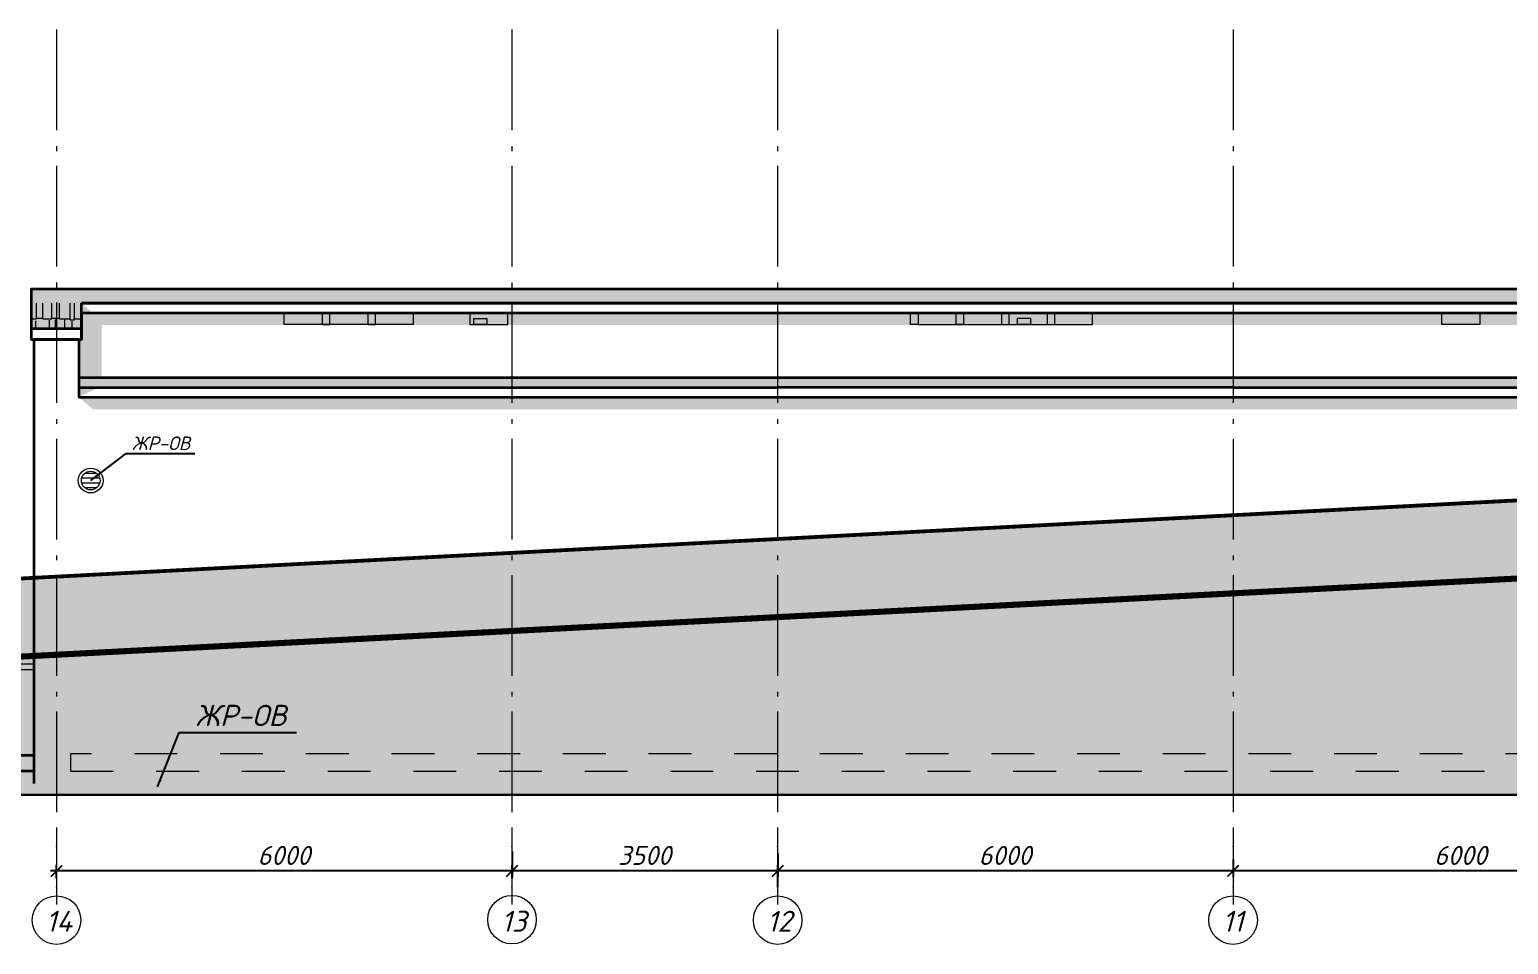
# Model space of a CAD drawing. Header units: millimetres. Extents: x -6419137 to 687965, y -598396 to 179722.
# Drawn here: x 359547 to 379030, y 111655 to 123709 of the extents above; entities that cross this region are included whole.
import ezdxf

# ---------------------------------------------------------------- set-up
doc = ezdxf.new("R2010")
doc.units = ezdxf.units.MM
doc.header["$MEASUREMENT"] = 0
doc.linetypes.add('Double Dashed', pattern=[1797.222233, 1325, -211.666656, 63.333344, -197.222233])
doc.linetypes.add('Штриховая', pattern=[5644.444466, 2822.222233, -2822.222233])
for name, color, linetype, lineweight in [('Вентиляция', 20, 'Continuous', 5), ('оси_Ном._пера__96', 7, 'Continuous', 5), ('оси_Ном._пера__97', 7, 'Continuous', 20), ('размеры_Ном._пера__96', 7, 'Continuous', 5), ('текст_Ном._пера__1', 7, 'Continuous', 25), ('чертеж_Ном._пера__91', 250, 'Continuous', 5), ('чертеж_Ном._пера__95', 251, 'Continuous', 13), ('чертеж_Ном._пера__96', 7, 'Continuous', 13), ('чертеж_Ном._пера__98', 7, 'Continuous', 35), ('Штрих', 16, 'Continuous', 0), ('Штриховка', 7, 'Continuous', 5)]:
    doc.layers.add(name, color=color, linetype=linetype, lineweight=lineweight)
doc.layers.add('размеры', color=7, linetype='Continuous')
doc.layers.add('стены наруж', color=7, linetype='Continuous')
doc.styles.get("Standard").update_dxf_attribs({"font": 'isocpeui.ttf'})
doc.dimstyles.get("Standard").update_dxf_attribs({"dimtxt": 150, "dimasz": 100, "dimexe": 100, "dimexo": 100, "dimgap": 80, "dimtad": 1, "dimtoh": 1, "dimdec": 0, "dimzin": 0, "dimdsep": 46, "dimtxsty": 'Standard', "dimblk": 'ARCHTICK', "dimblk2": 'ARCHTICK', "dimcen": 0.09, "dimdle": 100, "dimadec": 0, "dimazin": 0, "dimtfac": 1, "dimtdec": 0, "dimtofl": 0, "dimtmove": 0, "dimatfit": 3, "dimfxl": 1, "dimtolj": 1, "dimtzin": 0, "dimarcsym": 0})
doc.dimstyles.new('STEP', dxfattribs={"dimtxt": 200, "dimasz": 150, "dimexe": 80, "dimexo": 80, "dimgap": 80, "dimtad": 1, "dimdec": 0, "dimzin": 0, "dimdsep": 46, "dimtxsty": 'Standard', "dimblk": 'ARCHTICK', "dimcen": 150, "dimdle": 80, "dimadec": 0, "dimazin": 0, "dimtfac": 1, "dimtdec": 0, "dimtofl": 0, "dimtmove": 1, "dimatfit": 3, "dimfxl": 1, "dimtolj": 1, "dimtzin": 0, "dimarcsym": 0})

# ---------------------------------------------------------------- blocks, each defined once
blk = doc.blocks.new('_ArchTick')
at = {"color": 0, "linetype": 'ByBlock', "const_width": 0.15}
blk.add_lwpolyline([(-0.5, -0.5), (0.5, 0.5)], dxfattribs=at)
blk = doc.blocks.new('*D57')
at = {"layer": 'Defpoints', "color": 0, "transparency": 16777216}
for p in [(381403, 113009), (375403, 112859), (375403, 112623)]:
    blk.add_point(p, dxfattribs=at)
at = {"layer": 'размеры_Ном._пера__96', "color": 0, "lineweight": -2, "transparency": 16777216}
for p, q in [((381403, 112929), (381403, 112543)), ((381483, 112623), (375323, 112623)), ((375403, 112779), (375403, 112543))]:
    blk.add_line(p, q, dxfattribs=at)
at = {"layer": 'размеры_Ном._пера__96', "color": 0, "lineweight": -2, "transparency": 16777216, "xscale": 150, "yscale": 150, "zscale": 150, "rotation": 180}
blk.add_blockref('_ArchTick', (375403, 112623), dxfattribs=at)
at = {"layer": 'размеры_Ном._пера__96', "color": 0, "lineweight": -2, "transparency": 16777216, "xscale": 150, "yscale": 150, "zscale": 150}
blk.add_blockref('_ArchTick', (381403, 112623), dxfattribs=at)
at = {"layer": 'размеры_Ном._пера__96', "color": 0, "transparency": 16777216, "insert": (378398, 112828), "char_height": 250, "attachment_point": 5}
blk.add_mtext('\\A1;6000', dxfattribs=at)
blk = doc.blocks.new('*D58')
at = {"layer": 'Defpoints', "color": 0, "transparency": 16777216}
for p in [(369403, 112623), (375403, 112623), (369403, 112336)]:
    blk.add_point(p, dxfattribs=at)
at = {"layer": 'размеры_Ном._пера__96', "color": 0, "lineweight": -2, "transparency": 16777216}
for p, q in [((375483, 112623), (369323, 112623)), ((369403, 112416), (369403, 112703))]:
    blk.add_line(p, q, dxfattribs=at)
at = {"layer": 'размеры_Ном._пера__96', "color": 0, "lineweight": -2, "transparency": 16777216, "xscale": 150, "yscale": 150, "zscale": 150, "rotation": 180}
blk.add_blockref('_ArchTick', (369403, 112623), dxfattribs=at)
at = {"layer": 'размеры_Ном._пера__96', "color": 0, "lineweight": -2, "transparency": 16777216, "xscale": 150, "yscale": 150, "zscale": 150}
blk.add_blockref('_ArchTick', (375403, 112623), dxfattribs=at)
at = {"layer": 'размеры_Ном._пера__96', "color": 0, "transparency": 16777216, "insert": (372398, 112828), "char_height": 250, "attachment_point": 5}
blk.add_mtext('\\A1;6000', dxfattribs=at)
blk = doc.blocks.new('*D59')
at = {"layer": 'Defpoints', "color": 0, "transparency": 16777216}
for p in [(365903, 112959), (369403, 112933), (365903, 112623)]:
    blk.add_point(p, dxfattribs=at)
at = {"layer": 'размеры_Ном._пера__96', "color": 0, "lineweight": -2, "transparency": 16777216}
for p, q in [((365903, 112879), (365903, 112543)), ((369403, 112853), (369403, 112543)), ((369483, 112623), (365823, 112623))]:
    blk.add_line(p, q, dxfattribs=at)
at = {"layer": 'размеры_Ном._пера__96', "color": 0, "lineweight": -2, "transparency": 16777216, "xscale": 150, "yscale": 150, "zscale": 150, "rotation": 180}
blk.add_blockref('_ArchTick', (365903, 112623), dxfattribs=at)
at = {"layer": 'размеры_Ном._пера__96', "color": 0, "lineweight": -2, "transparency": 16777216, "xscale": 150, "yscale": 150, "zscale": 150}
blk.add_blockref('_ArchTick', (369403, 112623), dxfattribs=at)
at = {"layer": 'размеры_Ном._пера__96', "color": 0, "transparency": 16777216, "insert": (367648, 112828), "char_height": 250, "attachment_point": 5}
blk.add_mtext('\\A1;3500', dxfattribs=at)
blk = doc.blocks.new('*D60')
at = {"layer": 'Defpoints', "color": 0, "transparency": 16777216}
for p in [(359903, 112623), (359903, 112450), (365903, 112450)]:
    blk.add_point(p, dxfattribs=at)
at = {"layer": 'размеры_Ном._пера__96', "color": 0, "lineweight": -2, "transparency": 16777216}
for p, q in [((365983, 112623), (359823, 112623)), ((359903, 112530), (359903, 112703)), ((365903, 112530), (365903, 112703))]:
    blk.add_line(p, q, dxfattribs=at)
at = {"layer": 'размеры_Ном._пера__96', "color": 0, "lineweight": -2, "transparency": 16777216, "xscale": 150, "yscale": 150, "zscale": 150, "rotation": 180}
blk.add_blockref('_ArchTick', (359903, 112623), dxfattribs=at)
at = {"layer": 'размеры_Ном._пера__96', "color": 0, "lineweight": -2, "transparency": 16777216, "xscale": 150, "yscale": 150, "zscale": 150}
blk.add_blockref('_ArchTick', (365903, 112623), dxfattribs=at)
at = {"layer": 'размеры_Ном._пера__96', "color": 0, "transparency": 16777216, "insert": (362898, 112828), "char_height": 250, "attachment_point": 5}
blk.add_mtext('\\A1;6000', dxfattribs=at)
blk = doc.blocks.new('*D95')
at = {"layer": 'Defpoints', "color": 0, "transparency": 16777216}
for p in [(381403, 113009), (375403, 112859), (375403, 112623)]:
    blk.add_point(p, dxfattribs=at)
at = {"layer": 'размеры_Ном._пера__96', "color": 0, "lineweight": -2, "transparency": 16777216}
for p, q in [((381403, 112929), (381403, 112543)), ((381483, 112623), (375323, 112623)), ((375403, 112779), (375403, 112543))]:
    blk.add_line(p, q, dxfattribs=at)
at = {"layer": 'размеры_Ном._пера__96', "color": 0, "lineweight": -2, "transparency": 16777216, "xscale": 150, "yscale": 150, "zscale": 150, "rotation": 180}
blk.add_blockref('_ArchTick', (375403, 112623), dxfattribs=at)
at = {"layer": 'размеры_Ном._пера__96', "color": 0, "lineweight": -2, "transparency": 16777216, "xscale": 150, "yscale": 150, "zscale": 150}
blk.add_blockref('_ArchTick', (381403, 112623), dxfattribs=at)
at = {"layer": 'размеры_Ном._пера__96', "color": 0, "transparency": 16777216, "insert": (378398, 112828), "char_height": 250, "attachment_point": 5}
blk.add_mtext('\\A1;6000', dxfattribs=at)
blk = doc.blocks.new('*D96')
at = {"layer": 'Defpoints', "color": 0, "transparency": 16777216}
for p in [(369403, 112623), (375403, 112623), (369403, 112336)]:
    blk.add_point(p, dxfattribs=at)
at = {"layer": 'размеры_Ном._пера__96', "color": 0, "lineweight": -2, "transparency": 16777216}
for p, q in [((375483, 112623), (369323, 112623)), ((369403, 112416), (369403, 112703))]:
    blk.add_line(p, q, dxfattribs=at)
at = {"layer": 'размеры_Ном._пера__96', "color": 0, "lineweight": -2, "transparency": 16777216, "xscale": 150, "yscale": 150, "zscale": 150, "rotation": 180}
blk.add_blockref('_ArchTick', (369403, 112623), dxfattribs=at)
at = {"layer": 'размеры_Ном._пера__96', "color": 0, "lineweight": -2, "transparency": 16777216, "xscale": 150, "yscale": 150, "zscale": 150}
blk.add_blockref('_ArchTick', (375403, 112623), dxfattribs=at)
at = {"layer": 'размеры_Ном._пера__96', "color": 0, "transparency": 16777216, "insert": (372398, 112828), "char_height": 250, "attachment_point": 5}
blk.add_mtext('\\A1;6000', dxfattribs=at)
blk = doc.blocks.new('*D97')
at = {"layer": 'Defpoints', "color": 0, "transparency": 16777216}
for p in [(365903, 112959), (369403, 112933), (365903, 112623)]:
    blk.add_point(p, dxfattribs=at)
at = {"layer": 'размеры_Ном._пера__96', "color": 0, "lineweight": -2, "transparency": 16777216}
for p, q in [((365903, 112879), (365903, 112543)), ((369403, 112853), (369403, 112543)), ((369483, 112623), (365823, 112623))]:
    blk.add_line(p, q, dxfattribs=at)
at = {"layer": 'размеры_Ном._пера__96', "color": 0, "lineweight": -2, "transparency": 16777216, "xscale": 150, "yscale": 150, "zscale": 150, "rotation": 180}
blk.add_blockref('_ArchTick', (365903, 112623), dxfattribs=at)
at = {"layer": 'размеры_Ном._пера__96', "color": 0, "lineweight": -2, "transparency": 16777216, "xscale": 150, "yscale": 150, "zscale": 150}
blk.add_blockref('_ArchTick', (369403, 112623), dxfattribs=at)
at = {"layer": 'размеры_Ном._пера__96', "color": 0, "transparency": 16777216, "insert": (367648, 112828), "char_height": 250, "attachment_point": 5}
blk.add_mtext('\\A1;3500', dxfattribs=at)
blk = doc.blocks.new('*D98')
at = {"layer": 'Defpoints', "color": 0, "transparency": 16777216}
for p in [(359903, 112623), (359903, 112450), (365903, 112450)]:
    blk.add_point(p, dxfattribs=at)
at = {"layer": 'размеры_Ном._пера__96', "color": 0, "lineweight": -2, "transparency": 16777216}
for p, q in [((365983, 112623), (359823, 112623)), ((359903, 112530), (359903, 112703)), ((365903, 112530), (365903, 112703))]:
    blk.add_line(p, q, dxfattribs=at)
at = {"layer": 'размеры_Ном._пера__96', "color": 0, "lineweight": -2, "transparency": 16777216, "xscale": 150, "yscale": 150, "zscale": 150, "rotation": 180}
blk.add_blockref('_ArchTick', (359903, 112623), dxfattribs=at)
at = {"layer": 'размеры_Ном._пера__96', "color": 0, "lineweight": -2, "transparency": 16777216, "xscale": 150, "yscale": 150, "zscale": 150}
blk.add_blockref('_ArchTick', (365903, 112623), dxfattribs=at)
at = {"layer": 'размеры_Ном._пера__96', "color": 0, "transparency": 16777216, "insert": (362898, 112828), "char_height": 250, "attachment_point": 5}
blk.add_mtext('\\A1;6000', dxfattribs=at)

msp = doc.modelspace()

# ---------------------------------------------------------------- hatches: boundary and pattern name
at = {"layer": 'Вентиляция', "linetype": 'Continuous', "true_color": 0x610000}
h = msp.add_hatch(dxfattribs=at)
h.set_pattern_fill('ANSI31', color=18, scale=500, angle=315)
h.set_pattern_definition([(0, (70711.55, -34949.1), (2e-14, 62.5), [])])
edge = h.paths.add_edge_path()
edge.add_arc((360352.6, 117767), 123.1, 0, 360)
at = {"layer": 'размеры', "true_color": 0x7d6554}
h = msp.add_hatch(dxfattribs=at)
h.set_pattern_fill('GRAVEL', color=37, scale=1500, angle=12)
h.set_pattern_definition([(240.012788, (744.53, -11113.45), (-8930.963383, -15699.9329), [201.804, -19978.632]), (196.96974, (643.67, -11288.245), (17294.789277, 5209.631836), [346.302, -34283.887]), (144.510447, (312.445, -11389.32), (18102.75691, -13020.76005), [244.182, -24174.049]), (279.273689, (-181.804, -11877.75), (-4770.129323, 29656.295558), [315.357, -31220.337]), (304.833654, (-130.984, -12188.99), (-11078.51744, 16047.319132), [309.2325, -30614.0597]), (9.273689, (45.65, -12442.81), (-29656.295558, -4770.129323), [315.357, -31220.337]), (49.69424, (356.883, -12391.99), (-15955.202852, -18726.491982), [417.0435, -41287.273]), (84.255328, (626.655, -12073.95), (3409.464011, 34461.943578), [393.732, -38979.4822]), (133.429566, (666.065, -11682.2), (-15792.04918, 16578.937924), [316.425, -31326.1097]), (187.236358, (448.53, -11452.4), (16451.30295, 1963.321497), [361.248, -17701.144]), (234.397438, (90.164, -11497.907), (-14176.1139147, -19881.845847), [467.172, -46250.0625]), (150.814075, (1273.86, -11583.68), (-12141.755025, 6620.255653), [159.4515, -15785.767]), (183.469234, (1134.655, -11505.92), (19697.613287, 1119.835169), [303.3555, -30032.267]), (237, (831.9, -11524.3), (311.8675, -1467.2214), [212.1315, -1909.189]), (215.19859, (691.73, -11370.04), (6712.37193, 4493.78048), [114.237, -11309.4227]), (303.80141, (598.38, -11435.9), (-2402.82401, 4089.79667), [161.5545, -7916.1927]), (42.963757, (688.25, -11570.14), (3777.92913, 3870.04541), [262.3935, -8484.0343]), (173.56505, (880.27, -11391.3), (3246.31034, -843.48633), [189.7365, -4553.68]), (28.38954, (-252.61, -11616.77), (13736.611402, 7520.339566), [265.8, -26314.2677]), (82.346176, (-18.78, -11490.39), (-2438.342706, -17386.905557), [222.9915, -22076.1116]), (305.19859, (817.9, -11097.86), (-4493.78048, 6712.37193), [228.4725, -11195.187]), (355.61046, (949.59, -11284.56), (-15607.81662, 1282.988841), [265.8, -26314.2677]), (351.443955, (-59.25, -12526.45), (-7959.84208, 1375.10512), [256.32, -12559.6856]), (306.77514, (194.21, -12564.58), (-10766.649904, 14580.09773), [214.767, -21261.9646]), (78.80141, (1144.43, -12561.96), (1375.10512, 7959.84208), [228.4725, -11195.187]), (29.354025, (1188.805, -12337.84), (-17826.40807, -9923.163575), [251.4465, -24893.1354]), (81.443955, (425.5, -12714.78), (-1375.10512, -7959.84208), [128.16, -12687.8456]), (113.30993, (1056.4, -12580.68), (-2714.69155, 5557.01807), [76.485, -7572.0443]), (177.96376, (1026.13, -12510.43), (4713.53174, -531.6188), [309.2325, -5875.426]), (198.009006, (717.1, -12499.45), (14360.346475, 4585.896763), [286.575, -28370.8848]), (315.69007, (716.3, -11702.2), (-2090.95647, 2622.57527), [216.333, -5191.994]), (5.157227, (871.12, -11853.3), (25566.498891, 2367.305314), [377.691, -37391.344]), (72.945396, (1247.28, -11819.35), (-3685.81285, -11518.019953), [154.434, -15289.011]), (102, (1292.6, -11671.7), (-1779.089, 1155.354), [90, -1410]), (132.256437, (678.4, -12461.67), (8051.958358, -9023.079663), [208.386, -20630.28]), (60.012788, (538.27, -12307.43), (8930.963383, 15699.9329), [403.608, -19776.828]), (12, (740, -11957.9), (1155.354, 1779.089), [390, -1110]), (337.304846, (1121.47, -11876.765), (16855.286765, -7151.874445), [237.171, -23479.9115]), (266.054604, (1340.28, -11968.27), (-219.75126, -6180.75314), [218.403, -10701.762]), (219.645975, (1325.25, -12186.16), (-24758.531259, -20597.697199), [355.5975, -35204.2113]), (187.426079, (1051.44, -12413.045), (-19385.7457505, -2587.05657), [376.1985, -37243.61])])
h.paths.add_polyline_path([(348205.5, 115214.3), (348205.5, 114198.4), (348464.1, 114241.5), (352883.3, 114881.8), (354190.1, 115031.2), (356359.5, 115337), (360190.1, 115531.2), (367633, 115925.3), (370190.1, 116031.2), (374003.3, 116257.8), (400285.8, 117629.4), (408364.7, 118156.3), (428152.6, 119526.3), (428161.6, 120531.6), (407248.5, 119083.8), (401674.7, 118705.7), (388112.8, 118002.1), (356190.1, 116331.9), (350041.9, 115520.3)])
at = {"layer": 'размеры', "true_color": 0xd093d2}
h = msp.add_hatch(color=213, dxfattribs=at)
h.dxf.hatch_style = 1
h.set_gradient(color1=(224, 186, 159), color2=(192, 192, 192), tint=1, name='HEMISPHERICAL')
h.paths.add_polyline_path([(348205.5, 115190.1), (348205.5, 114174.3), (348464.1, 114217.4), (352883.3, 114857.6), (354190.1, 115007.1), (356359.5, 115312.8), (360190.1, 115507.1), (367633, 115901.2), (370190.1, 116007.1), (374003.3, 116233.6), (400285.8, 117605.3), (408364.7, 118132.2), (428152.6, 119502.1), (428161.6, 120507.5), (407248.5, 119059.7), (401674.7, 118681.6), (388112.8, 117978), (356190.1, 116307.8), (350041.9, 115496.2)])
at = {"layer": 'стены наруж', "true_color": 0x47602f}
h = msp.add_hatch(color=59, dxfattribs=at)
h.dxf.hatch_style = 1
h.set_gradient(color1=(44, 89, 44), color2=(219, 228, 205), rotation=270, tint=1)
h.paths.add_polyline_path([(348205.5, 114089), (348205.5, 113757.7), (348205.5, 113774), (348205.5, 113774), (348205.5, 113622.8), (437662.8, 113628.9), (437662.8, 119898.8), (432893.8, 119922.6), (430429.2, 119578.9), (428705.7, 119505.7), (412495.9, 118383.5), (394523.1, 117278.7), (356705.7, 115305), (348724.4, 114175.5)])
at = {"layer": 'Штрих', "true_color": 0xcf5330}
h = msp.add_hatch(color=32, dxfattribs=at)
h.dxf.hatch_style = 1
h.paths.add_polyline_path([(359569.6, 120103.2), (397233.8, 120103.2), (397233.8, 120291.4), (359569.6, 120291.4)])
h = msp.add_hatch(color=32, dxfattribs=at)
h.dxf.hatch_style = 1
h.paths.add_polyline_path([(360233.9, 119768.2), (360233.9, 120102.6), (359571.3, 120102.6), (359571.3, 119768.2)])
h = msp.add_hatch(color=32, dxfattribs=at)
h.dxf.hatch_style = 1
h.paths.add_polyline_path([(369402.6, 119137), (369402.6, 119006.3), (375702.6, 119006.3), (375702.6, 119137)])
h.paths.add_polyline_path([(365902.5, 118994.4), (365902.9, 119125), (360201, 119125), (360201.2, 118994.4)])
h.paths.add_polyline_path([(365902.6, 119137), (365902.6, 119006.3), (369402.6, 119006.3), (369402.6, 119137)])
h.paths.add_polyline_path([(381702.6, 119137), (381702.6, 119006.3), (384192.6, 119006.3), (384192.6, 119137)])
h.paths.add_polyline_path([(381702.6, 118994.3), (381702.6, 119125), (375702.6, 119125), (375702.6, 118994.3)])
h.paths.add_polyline_path([(387702.6, 119006.3), (387702.6, 119137), (384192.6, 119137), (384192.6, 119006.3)])
h.paths.add_polyline_path([(387702.6, 119137), (387702.6, 119006.3), (393762.6, 118994.3), (393762.6, 119125)])
h.paths.add_polyline_path([(396602.6, 118994.3), (396602.6, 119125), (393762.6, 119125), (393762.6, 118994.3)])
at = {"layer": 'Штриховка', "true_color": 0x4d1300}
h = msp.add_hatch(dxfattribs=at)
h.set_pattern_fill('AR-RSHKE', color=28, scale=20, style=2)
h.set_pattern_definition([(0, (0.008, -32921.65), (510, 240), [120, -100, 140, -60, 180, -80]), (0, (120, -32911.65), (510, 240), [100, -380, 80, -120]), (0, (360, -32936.65), (510, 240), [60, -620]), (90, (0.008, -32921.65), (-170, 240), [230, -730]), (90, (120, -32921.65), (-170, 240), [225, -735]), (90, (220, -32921.65), (-170, 240), [210, -750]), (90, (360, -32936.65), (-170, 240), [230, -730]), (90, (420, -32936.65), (-170, 240), [230, -730]), (90, (600, -32921.65), (-170, 240), [220, -740])])
h.paths.add_polyline_path([(359569.6, 120103.2), (396571.2, 120103.2), (396571.2, 120287), (359569.6, 120287)])
h = msp.add_hatch(dxfattribs=at)
h.set_pattern_fill('AR-RSHKE', color=28, scale=20, style=2)
h.set_pattern_definition([(0, (0.008, -32742), (510, 240), [120, -100, 140, -60, 180, -80]), (0, (120, -32732), (510, 240), [100, -380, 80, -120]), (0, (360, -32757), (510, 240), [60, -620]), (90, (0.008, -32742), (-170, 240), [230, -730]), (90, (120, -32742), (-170, 240), [225, -735]), (90, (220, -32742), (-170, 240), [210, -750]), (90, (360, -32757), (-170, 240), [230, -730]), (90, (420, -32757), (-170, 240), [230, -730]), (90, (600, -32742), (-170, 240), [220, -740])])
h.paths.add_polyline_path([(360232.3, 120103.2), (359561.6, 120103.2), (359561.6, 119768.2), (360232.3, 119768.2)])
at = {"layer": 'Штриховка', "true_color": 0xa8a8b8}
h = msp.add_hatch(color=253, dxfattribs=at)
h.dxf.hatch_style = 1
h.paths.add_polyline_path([(360200.9, 118874.6), (360498.4, 119005.3), (360498.4, 119968.9), (360387.3, 119968.9), (360232.3, 120103.2), (360230.5, 119618.6), (360200.3, 119618.6)])
h = msp.add_hatch(color=253, dxfattribs=at)
h.dxf.hatch_style = 1
h.paths.add_polyline_path([(360245.6, 119973.2), (360431.6, 119814.1), (360431.6, 119973.2)])
h.paths.add_polyline_path([(360433.1, 119809.9), (360436.8, 119809.7), (360433.1, 119814.9)])
h.paths.add_polyline_path([(396571.2, 119815), (396571.2, 119973.2), (360431.6, 119973.2), (360431.6, 119815)])
at = {"layer": 'Штриховка', "true_color": 0x4d1300}
h = msp.add_hatch(dxfattribs=at)
h.set_pattern_fill('AR-RSHKE', color=28, scale=20, style=2)
h.set_pattern_definition([(0, (0.008, -32552.83), (510, 240), [120, -100, 140, -60, 180, -80]), (0, (120, -32542.83), (510, 240), [100, -380, 80, -120]), (0, (360, -32567.83), (510, 240), [60, -620]), (90, (0.008, -32552.83), (-170, 240), [230, -730]), (90, (120, -32552.83), (-170, 240), [225, -735]), (90, (220, -32552.83), (-170, 240), [210, -750]), (90, (360, -32567.83), (-170, 240), [230, -730]), (90, (420, -32567.83), (-170, 240), [230, -730]), (90, (600, -32552.83), (-170, 240), [220, -740])])
h.paths.add_polyline_path([(369402.6, 119134.1), (369402.6, 119003.4), (375702.6, 118985.3), (375702.6, 119116)])
h.paths.add_polyline_path([(365907.6, 118994.3), (365907.6, 119125), (360197.6, 119125), (360197.6, 118994.3)])
h.paths.add_polyline_path([(365902.6, 119125), (365902.6, 118994.3), (369402.6, 118994.3), (369402.6, 119125)])
h.paths.add_polyline_path([(381702.6, 119125), (381702.6, 118994.3), (384192.6, 118994.3), (384192.6, 119125)])
h.paths.add_polyline_path([(381702.6, 118994.3), (381702.6, 119125), (375702.6, 119125), (375702.6, 118994.3)])
h.paths.add_polyline_path([(387702.6, 118994.3), (387702.6, 119125), (384192.6, 119125), (384192.6, 118994.3)])
h.paths.add_polyline_path([(387702.6, 119125), (387702.6, 118994.3), (393762.6, 118994.3), (393762.6, 119125)])
h.paths.add_polyline_path([(396602.6, 118994.3), (396602.6, 119125), (393762.6, 119125), (393762.6, 118994.3)])
at = {"layer": 'Штриховка', "true_color": 0xa8a8b8}
h = msp.add_hatch(color=253, dxfattribs=at)
h.dxf.hatch_style = 1
h.paths.add_polyline_path([(396749, 119015.6), (396602.6, 119135.4), (396602.6, 118859.7), (396749, 118859.7)])
h.paths.add_polyline_path([(396748.7, 118703.1), (396748.7, 118861.3), (360387, 118861.3), (360387, 118703.1)])
h.paths.add_polyline_path([(360200.9, 118861.3), (360387, 118703.2), (360387, 118861.3)])

# ---------------------------------------------------------------- linework, layer by layer
at = {"layer": 'Вентиляция', "color": 18, "linetype": 'Continuous', "true_color": 0x610000}
for radius in [163.7, 123.1]:
    msp.add_circle((360352.6, 117767), radius, dxfattribs=at)
at = {"layer": 'оси_Ном._пера__96', "linetype": 'Double Dashed'}
for p, q in [((359902.6, 123708.6), (359902.6, 112946)), ((359902.6, 123708.6), (359902.6, 112946)), ((365902.6, 123708.6), (365902.6, 112946)), ((365902.6, 123708.6), (365902.6, 112946)), ((369402.6, 123708.6), (369402.6, 112946)), ((369402.6, 123708.6), (369402.6, 112946)), ((375402.6, 123708.6), (375402.6, 112946)), ((375402.6, 123708.6), (375402.6, 112946)), ((359902.6, 113195.4), (359902.6, 112295.4)), ((359902.6, 113195.3), (359902.6, 112295.3)), ((365902.6, 113195.4), (365902.6, 112295.4)), ((365902.6, 113195.3), (365902.6, 112295.3)), ((369402.6, 113195.4), (369402.6, 112295.4)), ((369402.6, 113195.3), (369402.6, 112295.3)), ((375402.6, 113195.4), (375402.6, 112295.4)), ((375402.6, 113195.3), (375402.6, 112295.3)), ((359902.6, 113082.2), (359902.6, 112182.2)), ((359902.6, 113082.2), (359902.6, 112182.2)), ((365902.6, 113082.2), (365902.6, 112182.2)), ((365902.6, 113082.2), (365902.6, 112182.2)), ((369402.6, 113079.3), (369402.6, 112179.3)), ((369402.6, 113079.3), (369402.6, 112179.3)), ((375402.6, 113082.2), (375402.6, 112182.2)), ((375402.6, 113082.2), (375402.6, 112182.2))]:
    msp.add_line(p, q, dxfattribs=at)
for p in [(359902.6, 112946), (359902.6, 112946), (359902.6, 112946), (359902.6, 112946), (365902.6, 112946), (365902.6, 112946), (365902.6, 112946), (365902.6, 112946), (369402.6, 112946), (369402.6, 112946), (369402.6, 112946), (369402.6, 112946), (375402.6, 112946), (375402.6, 112946), (375402.6, 112946), (375402.6, 112946), (359902.6, 112416), (359902.6, 112416), (365902.6, 112416), (365902.6, 112416), (375402.6, 112416), (375402.6, 112416), (369402.6, 112413.1), (369402.6, 112413.1)]:
    msp.add_point(p, dxfattribs=at)
at = {"layer": 'оси_Ном._пера__97', "linetype": 'Continuous'}
for centre in [(359902.6, 111975.4), (359902.6, 111975.3), (365902.6, 111981.8), (365902.6, 111981.7), (369402.6, 111975.4), (369402.6, 111975.3), (375402.6, 111975.4), (375402.6, 111975.3)]:
    msp.add_ellipse(centre, major_axis=(-226.3, 226.3), ratio=1, start_param=2.3561945, end_param=8.6393798, dxfattribs=at)
at = {"layer": 'чертеж_Ном._пера__91'}
for points in [[(364602.6, 119823.4), (362902.6, 119823.4), (362902.6, 119973.4), (364602.6, 119973.4)], [(363502.6, 119973.4), (363402.5, 119973.4), (363402.5, 119823.4), (363502.6, 119823.4)], [(364102.6, 119973.4), (364002.5, 119973.4), (364002.5, 119823.4), (364102.6, 119823.4)], [(365848.4, 119973.4), (365348.6, 119973.4), (365348.6, 119823.4), (365848.4, 119823.4)], [(371152.5, 119973.4), (371252.7, 119973.4), (371252.7, 119823.4), (371152.5, 119823.4)], [(371752.5, 119973.4), (371852.7, 119973.4), (371852.7, 119823.4), (371752.5, 119823.4)], [(372452.7, 119973.4), (372352.5, 119973.4), (372352.5, 119823.4), (372452.7, 119823.4)], [(373052.7, 119973.4), (372952.5, 119973.4), (372952.5, 119823.4), (373052.7, 119823.4)]]:
    msp.add_lwpolyline(points, close=True, dxfattribs=at)
for points in [[(371252.7, 119973.4), (371252.7, 119823.4), (373552.5, 119823.4), (373552.5, 119973.4)], [(378652.5, 119973.4), (378652.5, 119823.4), (378152.7, 119823.4), (378152.7, 119973.4)], [(346408, 113625.9), (441482.6, 113625.9)]]:
    msp.add_lwpolyline(points, dxfattribs=at)
at = {"layer": 'чертеж_Ном._пера__91', "color": 14, "lineweight": 5}
msp.add_lwpolyline([(359602.6, 115347), (358376.6, 115347), (358376.6, 115277.6), (359602.6, 115277.6)], close=True, dxfattribs=at)
at = {"layer": 'чертеж_Ном._пера__95', "color": 30, "linetype": 'Штриховая', "lineweight": 0, "ltscale": 0.2}
msp.add_lwpolyline([(393102.6, 114167), (360087.9, 114167), (360087.9, 113937), (393102.6, 113937)], close=True, dxfattribs=at)
at = {"layer": 'чертеж_Ном._пера__96', "color": 18, "true_color": 0x5c0000, "const_width": 50}
msp.add_lwpolyline([(348205.5, 115193.8), (350004.3, 115493.6), (356060.3, 116300.4), (402092, 118702.7), (428152.6, 120506.9)], dxfattribs=at)
at = {"layer": 'чертеж_Ном._пера__96', "color": 5, "lineweight": 0}
for points in [[(365570.8, 119823.4), (365399.9, 119823.4), (365399.9, 119903.7), (365570.8, 119903.7)], [(372735.2, 119823.4), (372564.4, 119823.4), (372564.4, 119905.2), (372735.2, 119905.2)]]:
    msp.add_lwpolyline(points, close=True, dxfattribs=at)
at = {"layer": 'чертеж_Ном._пера__96', "const_width": 80}
msp.add_lwpolyline([(348205.5, 114089), (350356.1, 114447.4), (356705.7, 115305), (360421.4, 115499), (369721.2, 115984.3), (373813.3, 116197.9), (377543.6, 116392.5), (380961.6, 116570.9), (383462.4, 116701.4), (385533.2, 116809.5), (389117.4, 116996.6), (391142.5, 117102.2), (392754.6, 117186.4), (394583.7, 117281.8), (396025.3, 117357.1), (397668.5, 117442.8)], dxfattribs=at)
at = {"layer": 'чертеж_Ном._пера__96', "lineweight": 25, "const_width": 30}
msp.add_lwpolyline([(437662.8, 113625.9), (348205.5, 113625.8)], dxfattribs=at)
at = {"layer": 'чертеж_Ном._пера__98'}
for points in [[(397233.8, 120103.2), (397233.8, 120287), (359569.6, 120287), (359569.6, 119623.2), (360232.3, 119623.2), (360232.3, 120103.2)], [(360232.3, 120103.2), (396571.2, 120103.2), (396571.2, 119958.2)], [(396571.2, 120103.2), (360232.3, 120103.2)], [(396571.2, 119973.4), (360232.3, 119973.4), (360232.3, 119623.2)], [(359569.6, 119768.2), (360232.3, 119768.2)], [(396602.6, 118861.3), (393762.6, 118861.3), (393762.6, 118861.3), (366202.6, 118861.3), (366202.6, 118861.3), (365602.6, 118861.3), (365602.6, 118861.3), (360200.2, 118861.3), (360200.2, 119623.2), (359601.7, 119623.2), (359602.2, 113774)], [(360201, 119125), (396602.6, 119125)], [(365902.6, 119125), (369402.6, 119125)], [(360200.8, 118994.4), (369402.6, 118994.3)], [(375402.6, 118994.3), (369402.6, 118994.3)], [(375402.6, 118994.3), (381402.6, 118994.3)]]:
    msp.add_lwpolyline(points, dxfattribs=at)
msp.add_lwpolyline([(358402.6, 114147), (359602.6, 114147), (359602.6, 113937), (358402.6, 113937)], close=True, dxfattribs=at)

# ---------------------------------------------------------------- texts
at = {"layer": 'Вентиляция', "color": 28, "linetype": 'Continuous', "true_color": 0x4d1300, "insert": (360895.7, 118257.8), "char_height": 179.2, "attachment_point": 4}
msp.add_mtext('ЖР-ОВ', dxfattribs=at)
at = {"layer": 'Вентиляция', "linetype": 'Continuous', "insert": (361731.2, 114672), "char_height": 280, "attachment_point": 4}
msp.add_mtext('ЖР-ОВ', dxfattribs=at)
at = {"layer": 'текст_Ном._пера__1', "linetype": 'Continuous', "char_height": 184, "attachment_point": 1, "line_spacing_factor": 0.981818}
for s, insert in [('{\\H1.5x;14}', (359761.8, 112098.7)), ('{\\H1.5x;13}', (365761.8, 112098.6)), ('{\\H1.5x;12}', (369261.8, 112098.7)), ('{\\H1.5x;11}', (375261.8, 112098.7))]:
    msp.add_mtext(s, dxfattribs=dict(at, insert=insert))

# ---------------------------------------------------------------- dimensions: what is measured, and where the dimension line sits
at = {"layer": 'размеры_Ном._пера__96'}
for base, p1, p2, picture, middle in [((375402.6, 112623), (381402.6, 113008.6), (375402.6, 112859.5), '*D57', (378397.8, 112623)), ((375402.6, 112623), (381402.6, 113008.6), (375402.6, 112859.5), '*D95', (378397.8, 112623)), ((359902.6, 112623), (365902.6, 112449.9), (359902.6, 112449.9), '*D60', (362897.8, 112623)), ((359902.6, 112623), (365902.6, 112449.9), (359902.6, 112449.9), '*D98', (362897.8, 112623)), ((365902.6, 112623), (369402.6, 112933.1), (365902.6, 112958.7), '*D59', (367647.8, 112623)), ((365902.6, 112623), (369402.6, 112933.1), (365902.6, 112958.8), '*D97', (367647.8, 112623)), ((369402.6, 112623), (375402.6, 112623), (369402.6, 112336.5), '*D58', (372397.8, 112623)), ((369402.6, 112623), (375402.6, 112623), (369402.6, 112336.5), '*D96', (372397.8, 112623))]:
    dim = msp.add_linear_dim(base=base, p1=p1, p2=p2, angle=180, dimstyle='STEP', override={"dimtxt": 250}, dxfattribs=at)
    dim.commit()
    dim.dimension.update_dxf_attribs({"geometry": picture, "text_midpoint": middle, "dimtype": 160})

# ---------------------------------------------------------------- leaders
at = {"layer": 'Вентиляция', "color": 18, "linetype": 'Continuous', "true_color": 0x610000}
msp.add_leader([(360352.6, 117767), (360818.1, 118122.4), (361724.5, 118122.4)], dimstyle='Standard', override={"dimgap": 80, "dimtad": 0}, dxfattribs=at)
at = {"layer": 'Вентиляция', "linetype": 'Continuous'}
msp.add_leader([(361233.8, 113730.1), (361516.3, 114448.6), (363064.1, 114448.6)], dimstyle='Standard', override={"dimgap": 80, "dimtad": 0}, dxfattribs=at)

doc.saveas('drawing.dxf')
